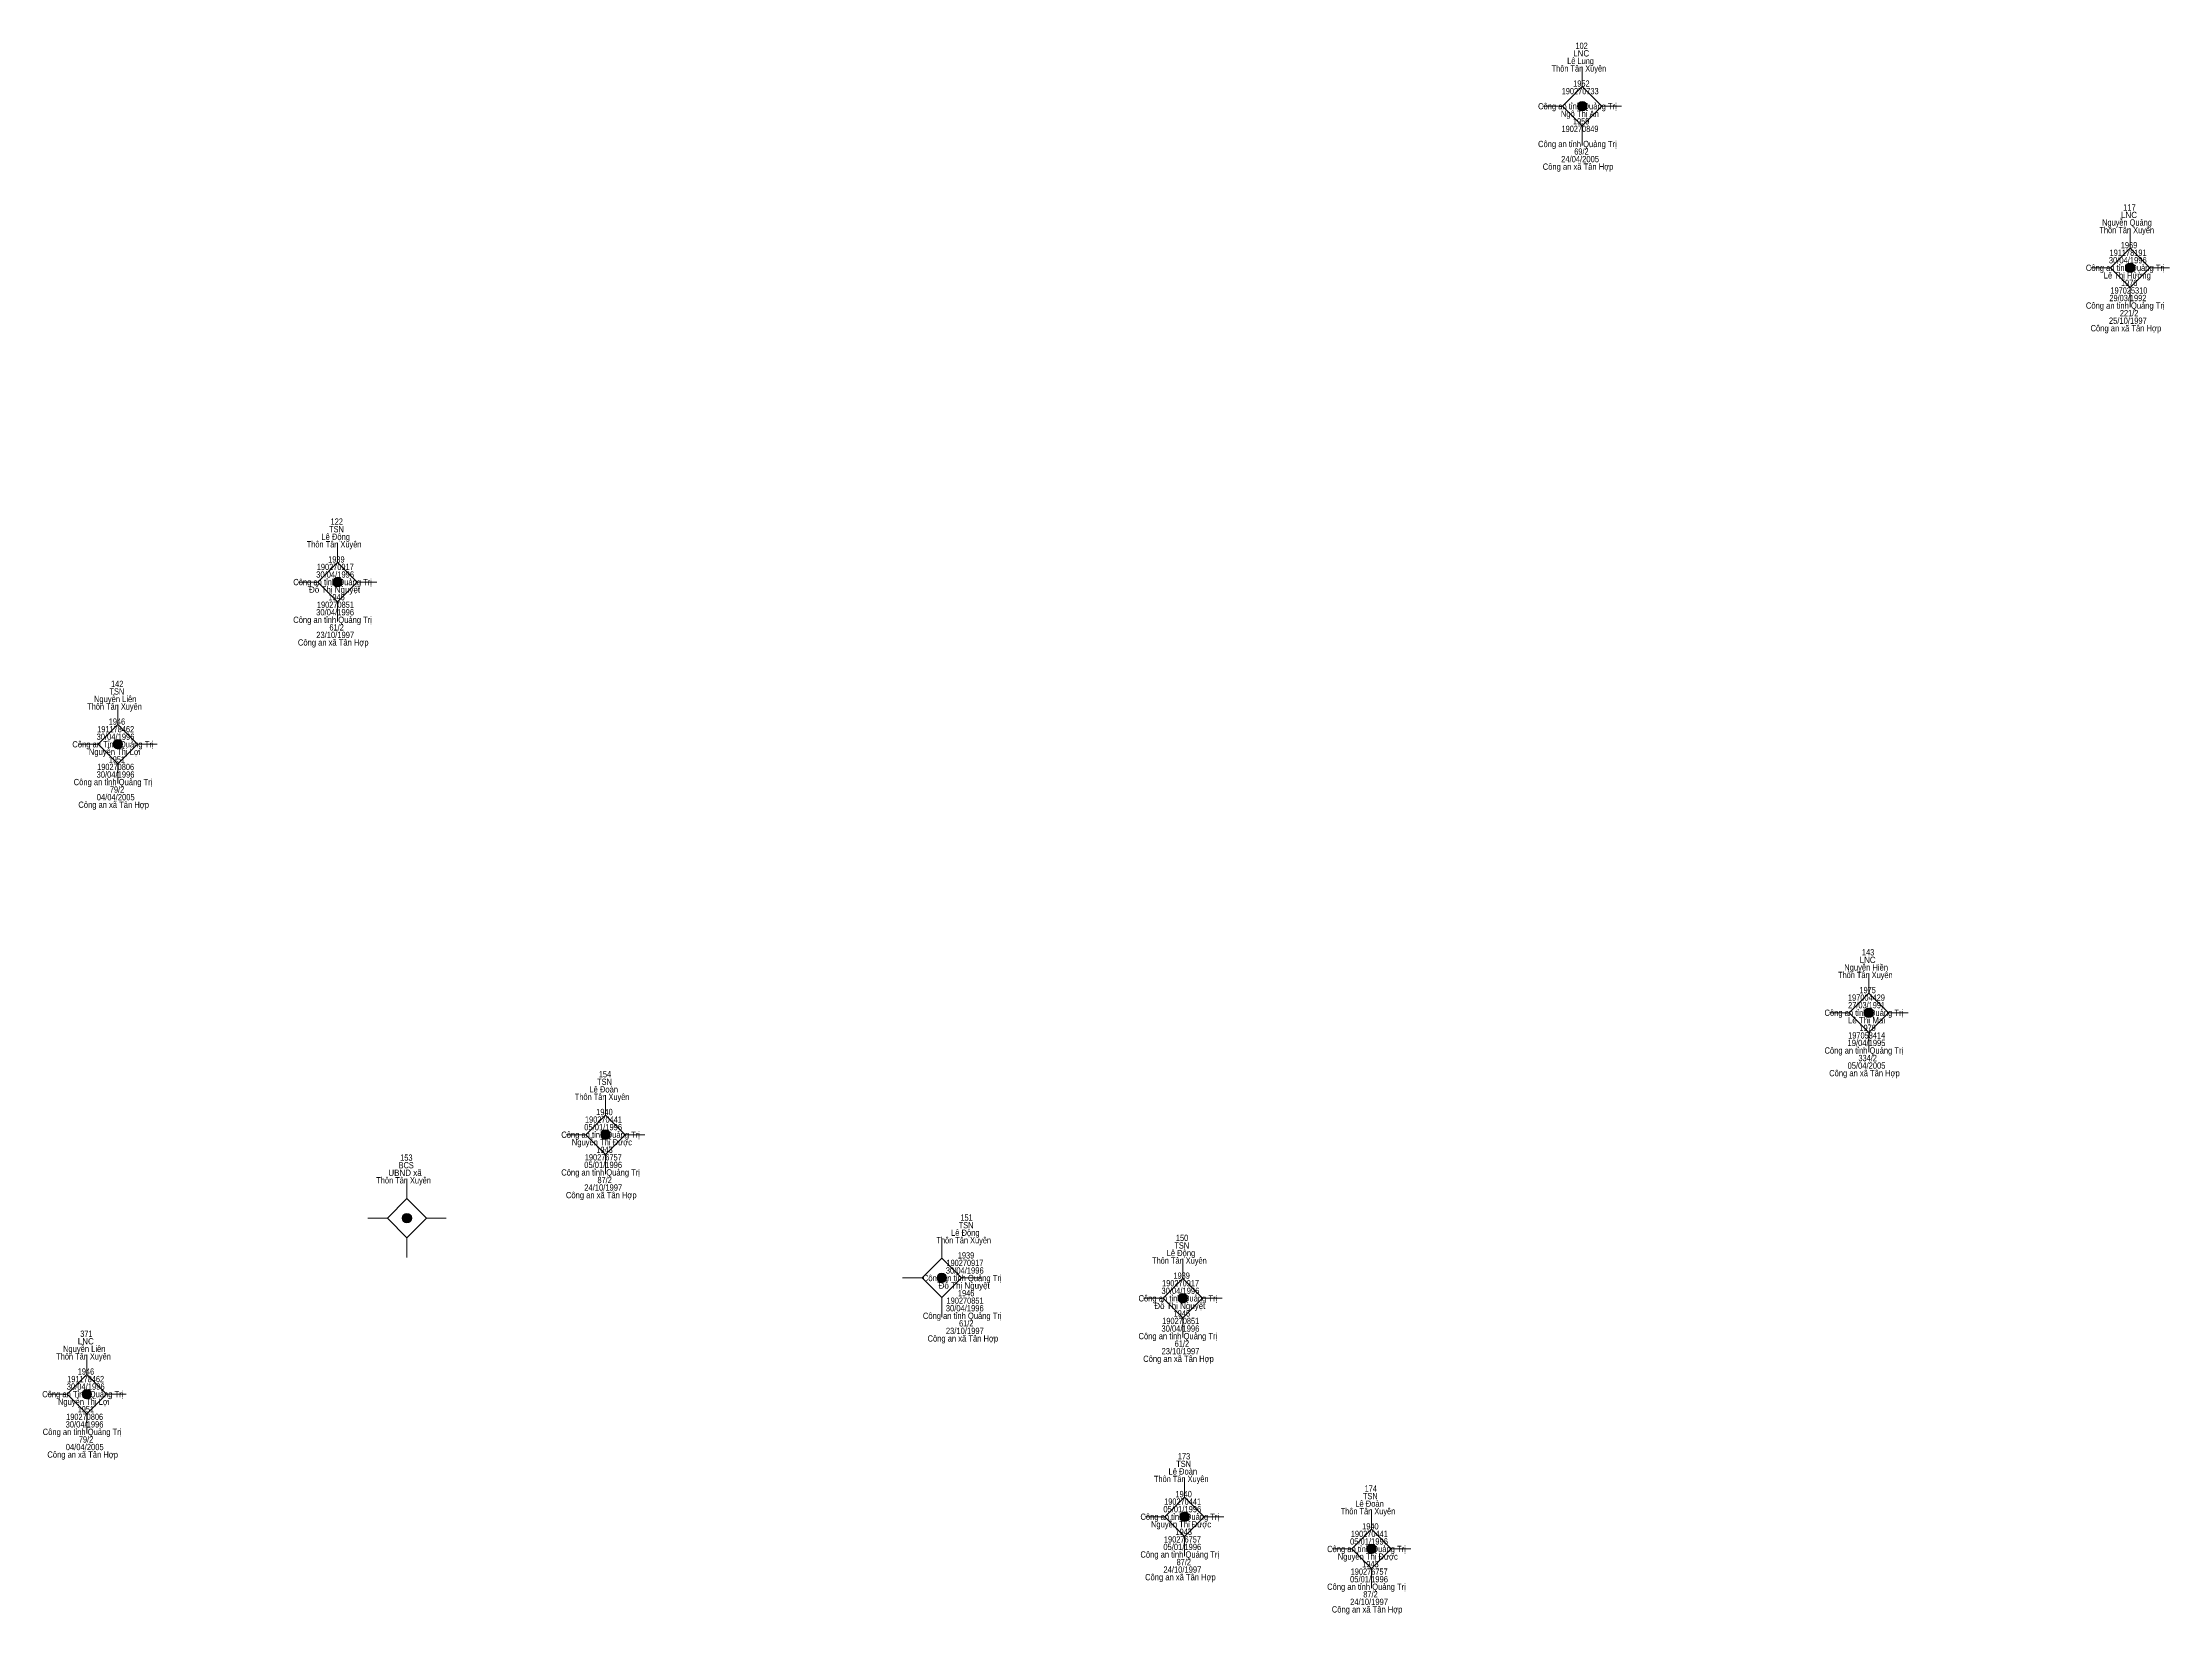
# Model space of a CAD drawing. Header units: metres. Extents: x 550999 to 552168, y 1840994 to 1841978.
# Drawn here: x 551729.4 to 551864.6, y 1841357.9 to 1841457.8 of the extents above; entities that cross this region are included whole.
import ezdxf
from ezdxf.enums import TextEntityAlignment as Align

# ---------------------------------------------------------------- set-up
doc = ezdxf.new("R2010")
doc.units = ezdxf.units.M
doc.header["$LTSCALE"] = 0.16
doc.layers.add('11', color=7, linetype='Continuous', lineweight=13)
doc.layers.add('15', color=7, linetype='Continuous')

msp = doc.modelspace()

# ---------------------------------------------------------------- hatches: boundary and pattern name
at = {"layer": '11'}
for points in [[(551827.6095, 1841453.78, 1), (551827.0095, 1841453.78, 1)], [(551862.4395, 1841443.51, 1), (551861.8395, 1841443.51, 1)], [(551748.4695, 1841423.54, 1), (551747.8695, 1841423.54, 1)], [(551734.5095, 1841413.23, 1), (551733.9095, 1841413.23, 1)], [(551845.8195, 1841396.17, 1), (551845.2195, 1841396.17, 1)], [(551765.5095, 1841388.42, 1), (551764.9095, 1841388.42, 1)], [(551752.8895, 1841383.12, 1), (551752.2895, 1841383.12, 1)], [(551786.8895, 1841379.32, 1), (551786.2895, 1841379.32, 1)], [(551802.2095, 1841378.02, 1), (551801.6095, 1841378.02, 1)], [(551732.5395, 1841371.93, 1), (551731.9395, 1841371.93, 1)], [(551802.3295, 1841364.14, 1), (551801.7295, 1841364.14, 1)], [(551814.1995, 1841362.09, 1), (551813.5995, 1841362.09, 1)]]:
    msp.add_hatch(color=256, dxfattribs=at).paths.add_polyline_path(points)

# ---------------------------------------------------------------- linework, layer by layer
for p, q in [((551827.31, 1841456.28), (551827.31, 1841455.03)), ((551826.06, 1841453.78), (551824.81, 1841453.78)), ((551829.81, 1841453.78), (551828.56, 1841453.78)), ((551827.31, 1841452.53), (551827.31, 1841451.28)), ((551862.14, 1841446.01), (551862.14, 1841444.76)), ((551860.89, 1841443.51), (551859.64, 1841443.51)), ((551864.64, 1841443.51), (551863.39, 1841443.51)), ((551862.14, 1841442.26), (551862.14, 1841441.01)), ((551748.17, 1841426.04), (551748.17, 1841424.79)), ((551746.92, 1841423.54), (551745.67, 1841423.54)), ((551750.67, 1841423.54), (551749.42, 1841423.54)), ((551748.17, 1841422.29), (551748.17, 1841421.04)), ((551734.21, 1841415.73), (551734.21, 1841414.48)), ((551732.96, 1841413.23), (551731.71, 1841413.23)), ((551736.71, 1841413.23), (551735.46, 1841413.23)), ((551734.21, 1841411.98), (551734.21, 1841410.73)), ((551845.52, 1841398.67), (551845.52, 1841397.42)), ((551844.27, 1841396.17), (551843.02, 1841396.17)), ((551848.02, 1841396.17), (551846.77, 1841396.17)), ((551845.52, 1841394.92), (551845.52, 1841393.67)), ((551765.21, 1841390.92), (551765.21, 1841389.67)), ((551763.96, 1841388.42), (551762.71, 1841388.42)), ((551767.71, 1841388.42), (551766.46, 1841388.42)), ((551765.21, 1841387.17), (551765.21, 1841385.92)), ((551752.59, 1841385.62), (551752.59, 1841384.37)), ((551751.34, 1841383.12), (551750.09, 1841383.12)), ((551755.09, 1841383.12), (551753.84, 1841383.12)), ((551752.59, 1841381.87), (551752.59, 1841380.62)), ((551786.59, 1841381.82), (551786.59, 1841380.57)), ((551785.34, 1841379.32), (551784.09, 1841379.32)), ((551789.09, 1841379.32), (551787.84, 1841379.32)), ((551801.91, 1841380.52), (551801.91, 1841379.27)), ((551786.59, 1841378.07), (551786.59, 1841376.82)), ((551800.66, 1841378.02), (551799.41, 1841378.02)), ((551804.41, 1841378.02), (551803.16, 1841378.02)), ((551801.91, 1841376.77), (551801.91, 1841375.52)), ((551732.24, 1841374.43), (551732.24, 1841373.18)), ((551730.99, 1841371.93), (551729.74, 1841371.93)), ((551734.74, 1841371.93), (551733.49, 1841371.93)), ((551732.24, 1841370.68), (551732.24, 1841369.43)), ((551802.03, 1841366.64), (551802.03, 1841365.39)), ((551813.9, 1841364.59), (551813.9, 1841363.34)), ((551800.78, 1841364.14), (551799.53, 1841364.14)), ((551804.53, 1841364.14), (551803.28, 1841364.14)), ((551802.03, 1841362.89), (551802.03, 1841361.64)), ((551812.65, 1841362.09), (551811.4, 1841362.09)), ((551816.4, 1841362.09), (551815.15, 1841362.09)), ((551813.9, 1841360.84), (551813.9, 1841359.59))]:
    msp.add_line(p, q, dxfattribs=at)
for points in [[(551827.31, 1841455.03), (551826.06, 1841453.78), (551827.31, 1841452.53), (551828.56, 1841453.78)], [(551862.14, 1841444.76), (551860.89, 1841443.51), (551862.14, 1841442.26), (551863.39, 1841443.51)], [(551748.17, 1841424.79), (551746.92, 1841423.54), (551748.17, 1841422.29), (551749.42, 1841423.54)], [(551734.21, 1841414.48), (551732.96, 1841413.23), (551734.21, 1841411.98), (551735.46, 1841413.23)], [(551845.52, 1841397.42), (551844.27, 1841396.17), (551845.52, 1841394.92), (551846.77, 1841396.17)], [(551765.21, 1841389.67), (551763.96, 1841388.42), (551765.21, 1841387.17), (551766.46, 1841388.42)], [(551752.59, 1841384.37), (551751.34, 1841383.12), (551752.59, 1841381.87), (551753.84, 1841383.12)], [(551786.59, 1841380.57), (551785.34, 1841379.32), (551786.59, 1841378.07), (551787.84, 1841379.32)], [(551801.91, 1841379.27), (551800.66, 1841378.02), (551801.91, 1841376.77), (551803.16, 1841378.02)], [(551732.24, 1841373.18), (551730.99, 1841371.93), (551732.24, 1841370.68), (551733.49, 1841371.93)], [(551802.03, 1841365.39), (551800.78, 1841364.14), (551802.03, 1841362.89), (551803.28, 1841364.14)], [(551813.9, 1841363.34), (551812.65, 1841362.09), (551813.9, 1841360.84), (551815.15, 1841362.09)]]:
    msp.add_lwpolyline(points, close=True, dxfattribs=at)
for centre in [(551827.3095, 1841453.78), (551862.1395, 1841443.51), (551748.1695, 1841423.54), (551734.2095, 1841413.23), (551845.5195, 1841396.17), (551765.2095, 1841388.42), (551752.5895, 1841383.12), (551786.5895, 1841379.32), (551801.9095, 1841378.02), (551732.2395, 1841371.93), (551802.0295, 1841364.14), (551813.8995, 1841362.09)]:
    msp.add_circle(centre, 0.3, dxfattribs=at)

# ---------------------------------------------------------------- texts
at = {"layer": '15'}
for s, width, p in [('102', 0.85, (551827.265, 1841457.42)), ('Thôn Tân Xuyên', 0.85, (551827.095, 1841455.98)), ('Lê Lung', 0.85, (551827.2, 1841456.46)), ('LNC', 0.95, (551827.24, 1841456.94)), ('190270733', 0.85, (551827.175, 1841454.54)), ('1952', 0.85, (551827.255, 1841455.02)), ('Công an tỉnh Quảng Trị', 0.9, (551827, 1841453.58)), ('Ngô Thị An', 0.9, (551827.155, 1841453.1)), ('190270849', 0.85, (551827.165, 1841452.14)), ('1959', 0.85, (551827.24, 1841452.62)), ('Công an tỉnh Quảng Trị', 0.9, (551827, 1841451.18)), ('69/2', 0.85, (551827.255, 1841450.7)), ('Công an xã Tân Hợp', 0.9, (551827.04, 1841449.74)), ('24/04/2005', 0.9, (551827.17, 1841450.22)), ('LNC', 0.95, (551862.07, 1841446.67)), ('117', 0.9, (551862.095, 1841447.15)), ('Thôn Tân Xuyên', 0.85, (551861.925, 1841445.71)), ('Nguyễn Quảng', 0.85, (551861.94, 1841446.19)), ('30/04/1996', 0.9, (551861.99, 1841443.79)), ('191178191', 0.85, (551862.01, 1841444.27)), ('1969', 0.85, (551862.07, 1841444.75)), ('Công an tỉnh Quảng Trị', 0.9, (551861.83, 1841443.31)), ('Lê Thị Hường', 0.9, (551861.96, 1841442.83)), ('1976', 0.85, (551862.08, 1841442.35)), ('29/03/1992', 0.85, (551861.995, 1841441.39)), (' 197025310', 0.85, (551861.995, 1841441.87)), ('Công an tỉnh Quảng Trị', 0.9, (551861.83, 1841440.91)), ('25/10/1997', 0.9, (551861.995, 1841439.95)), ('221/2', 0.85, (551862.075, 1841440.43)), ('Công an xã Tân Hợp', 0.9, (551861.87, 1841439.47)), ('Lê Động', 0.9, (551748.055, 1841426.22)), ('TSN', 0.85, (551748.105, 1841426.7)), ('122', 0.85, (551748.125, 1841427.18)), ('Thôn Tân Xuyên', 0.85, (551747.955, 1841425.74)), ('1939', 0.85, (551748.1, 1841424.78)), ('30/04/1996', 0.9, (551748.02, 1841423.82)), ('190270917', 0.85, (551748.03, 1841424.3)), ('Công an tỉnh Quảng Trị', 0.9, (551747.86, 1841423.34)), ('Đỗ Thị Nguyệt', 0.95, (551747.985, 1841422.86)), ('1946', 0.85, (551748.11, 1841422.38)), ('Công an tỉnh Quảng Trị', 0.9, (551747.86, 1841420.94)), ('30/04/1996', 0.9, (551748.02, 1841421.42)), ('190270851', 0.85, (551748.04, 1841421.9)), ('Công an xã Tân Hợp', 0.9, (551747.9, 1841419.5)), ('23/10/1997', 0.9, (551748.025, 1841419.98)), ('61/2', 0.85, (551748.115, 1841420.46)), ('142', 0.85, (551734.165, 1841416.87)), ('Thôn Tân Xuyên', 0.85, (551733.995, 1841415.43)), ('Nguyễn Liên', 0.9, (551734.04, 1841415.91)), ('TSN', 0.85, (551734.145, 1841416.39)), ('191178462', 0.85, (551734.07, 1841413.99)), ('1946', 0.85, (551734.15, 1841414.47)), ('Công an Tỉnh Quảng Trị', 0.9, (551733.895, 1841413.03)), ('Nguyễn Thị Lợi', 0.9, (551734.01, 1841412.55)), ('30/04/1996', 0.9, (551734.06, 1841413.51)), ('190270806', 0.85, (551734.065, 1841411.59)), ('1951', 0.8, (551734.145, 1841412.07)), ('Công an tỉnh Quảng Trị', 0.9, (551733.9, 1841410.63)), ('30/04/1996', 0.9, (551734.06, 1841411.11)), ('79/2', 0.85, (551734.155, 1841410.15)), ('Công an xã Tân Hợp', 0.9, (551733.94, 1841409.19)), ('04/04/2005', 0.9, (551734.07, 1841409.67)), ('LNC', 0.95, (551845.45, 1841399.33)), ('143', 0.85, (551845.48, 1841399.81)), ('Thôn Tân Xuyên', 0.85, (551845.305, 1841398.37)), ('Nguyễn Hiền', 0.9, (551845.355, 1841398.85)), ('27/03/1991', 0.85, (551845.385, 1841396.45)), ('197004429', 0.85, (551845.375, 1841396.93)), ('1975', 0.85, (551845.45, 1841397.41)), ('Công an tỉnh Quảng Trị', 0.9, (551845.21, 1841395.97)), ('Lê Thị Mai', 0.95, (551845.38, 1841395.49)), ('1979', 0.85, (551845.45, 1841395.01)), ('19/04/1995', 0.9, (551845.38, 1841394.05)), ('197058414', 0.85, (551845.39, 1841394.53)), ('Công an tỉnh Quảng Trị', 0.9, (551845.21, 1841393.57)), ('05/04/2005', 0.9, (551845.38, 1841392.61)), ('334/2', 0.85, (551845.455, 1841393.09)), ('Lê Đoàn', 0.9, (551765.095, 1841391.1)), ('TSN', 0.85, (551765.145, 1841391.58)), ('154', 0.85, (551765.175, 1841392.06)), ('Công an xã Tân Hợp', 0.9, (551845.25, 1841392.13)), ('Thôn Tân Xuyên', 0.85, (551764.995, 1841390.62)), ('1940', 0.85, (551765.145, 1841389.66)), ('Công an tỉnh Quảng Trị', 0.9, (551764.9, 1841388.22)), ('05/01/1996', 0.9, (551765.06, 1841388.7)), ('190270441', 0.85, (551765.08, 1841389.18)), ('Nguyễn Thị Được', 0.9, (551764.98, 1841387.74)), ('1943', 0.85, (551765.15, 1841387.26)), ('UBND xã', 0.95, (551752.465, 1841385.8)), ('BCS', 0.8, (551752.54, 1841386.28)), ('153', 0.85, (551752.55, 1841386.76)), ('Công an tỉnh Quảng Trị', 0.9, (551764.9, 1841385.82)), ('05/01/1996', 0.9, (551765.06, 1841386.3)), ('190276757', 0.85, (551765.07, 1841386.78)), ('Thôn Tân Xuyên', 0.85, (551752.375, 1841385.32)), ('Công an xã Tân Hợp', 0.9, (551764.94, 1841384.38)), ('24/10/1997', 0.9, (551765.065, 1841384.86)), ('87/2', 0.85, (551765.155, 1841385.34)), ('151', 0.8, (551788.165, 1841382.95)), ('Thôn Tân Xuyên', 0.85, (551787.985, 1841381.51)), ('Lê Động', 0.9, (551788.085, 1841381.99)), ('TSN', 0.85, (551788.135, 1841382.47)), ('150', 0.85, (551801.865, 1841381.66)), ('1939', 0.85, (551788.13, 1841380.55)), ('Thôn Tân Xuyên', 0.85, (551801.695, 1841380.22)), ('Lê Động', 0.9, (551801.795, 1841380.7)), ('TSN', 0.85, (551801.845, 1841381.18)), ('Công an tỉnh Quảng Trị', 0.9, (551787.89, 1841379.11)), ('30/04/1996', 0.9, (551788.05, 1841379.59)), ('190270917', 0.85, (551788.06, 1841380.07)), ('190270917', 0.85, (551801.77, 1841378.78)), ('1939', 0.85, (551801.84, 1841379.26)), ('Đỗ Thị Nguyệt', 0.95, (551788.015, 1841378.63)), ('190270851', 0.85, (551788.07, 1841377.67)), ('1946', 0.85, (551788.14, 1841378.15)), ('Công an tỉnh Quảng Trị', 0.9, (551801.6, 1841377.82)), ('Đỗ Thị Nguyệt', 0.95, (551801.725, 1841377.34)), ('30/04/1996', 0.9, (551801.76, 1841378.3)), ('Công an tỉnh Quảng Trị', 0.9, (551787.89, 1841376.71)), ('30/04/1996', 0.9, (551788.05, 1841377.19)), ('61/2', 0.85, (551788.145, 1841376.23)), ('190270851', 0.85, (551801.78, 1841376.38)), ('1946', 0.85, (551801.85, 1841376.86)), ('LNC', 0.95, (551732.17, 1841375.09)), ('371', 0.8, (551732.205, 1841375.57)), ('Công an xã Tân Hợp', 0.9, (551787.93, 1841375.27)), ('23/10/1997', 0.9, (551788.055, 1841375.75)), ('Công an tỉnh Quảng Trị', 0.9, (551801.6, 1841375.42)), ('30/04/1996', 0.9, (551801.76, 1841375.9)), ('61/2', 0.85, (551801.855, 1841374.94)), ('Thôn Tân Xuyên', 0.85, (551732.025, 1841374.13)), ('Nguyễn Liên', 0.9, (551732.07, 1841374.61)), ('Công an xã Tân Hợp', 0.9, (551801.64, 1841373.98)), ('23/10/1997', 0.9, (551801.765, 1841374.46)), (' 30/04/1996', 0.9, (551732.095, 1841372.21)), (' 191178462', 0.85, (551732.095, 1841372.69)), ('1946', 0.85, (551732.18, 1841373.17)), (' Công an Tỉnh Quảng Trị', 0.9, (551731.91, 1841371.73)), ('Nguyễn Thị Lợi', 0.9, (551732.04, 1841371.25)), ('1951', 0.8, (551732.175, 1841370.77)), ('Công an tỉnh Quảng Trị', 0.9, (551731.93, 1841369.33)), ('30/04/1996', 0.9, (551732.09, 1841369.81)), ('190270806', 0.85, (551732.095, 1841370.29)), ('04/04/2005', 0.9, (551732.1, 1841368.37)), ('79/2', 0.85, (551732.185, 1841368.85)), ('Công an xã Tân Hợp', 0.9, (551731.97, 1841367.89)), ('Lê Đoàn', 0.9, (551801.915, 1841366.82)), ('TSN', 0.85, (551801.965, 1841367.3)), ('173', 0.85, (551801.99, 1841367.78)), ('Thôn Tân Xuyên', 0.85, (551801.815, 1841366.34)), ('1940', 0.85, (551801.965, 1841365.38)), ('174', 0.85, (551813.865, 1841365.73)), ('Công an tỉnh Quảng Trị', 0.9, (551801.72, 1841363.94)), ('05/01/1996', 0.9, (551801.88, 1841364.42)), ('190270441', 0.85, (551801.9, 1841364.9)), ('Thôn Tân Xuyên', 0.85, (551813.685, 1841364.29)), ('Lê Đoàn', 0.9, (551813.785, 1841364.77)), ('TSN', 0.85, (551813.835, 1841365.25)), ('Nguyễn Thị Được', 0.9, (551801.8, 1841363.46)), ('1943', 0.85, (551801.97, 1841362.98)), ('190270441', 0.85, (551813.77, 1841362.85)), ('1940', 0.85, (551813.835, 1841363.33)), ('Công an tỉnh Quảng Trị', 0.9, (551801.72, 1841361.54)), ('05/01/1996', 0.9, (551801.88, 1841362.02)), ('190276757', 0.85, (551801.89, 1841362.5)), ('Công an tỉnh Quảng Trị', 0.9, (551813.59, 1841361.89)), ('Nguyễn Thị Được', 0.9, (551813.67, 1841361.41)), ('05/01/1996', 0.9, (551813.75, 1841362.37)), ('Công an xã Tân Hợp', 0.9, (551801.76, 1841360.1)), ('24/10/1997', 0.9, (551801.885, 1841360.58)), ('87/2', 0.85, (551801.975, 1841361.06)), ('05/01/1996', 0.9, (551813.75, 1841359.97)), ('190276757', 0.85, (551813.76, 1841360.45)), ('1943', 0.85, (551813.84, 1841360.93)), ('Công an tỉnh Quảng Trị', 0.9, (551813.59, 1841359.49)), ('24/10/1997', 0.9, (551813.755, 1841358.53)), ('87/2', 0.85, (551813.845, 1841359.01)), ('Công an xã Tân Hợp', 0.9, (551813.63, 1841358.05))]:
    msp.add_text(s, height=0.4, dxfattribs=dict(at, width=width)).set_placement(p, align=Align.CENTER)

doc.saveas('drawing.dxf')
